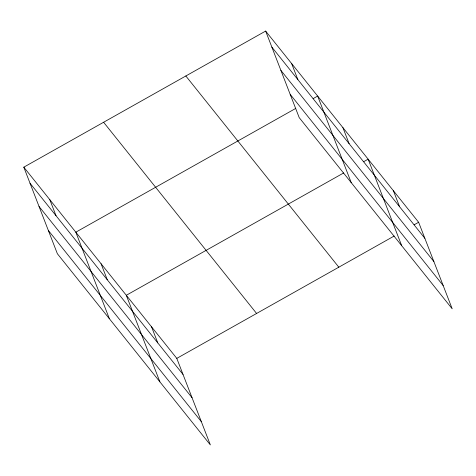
<?xml version="1.0" encoding="UTF-8"?>
<svg xmlns="http://www.w3.org/2000/svg" width="476" height="476" viewBox="0 0 476 476"><rect width="100%" height="100%" fill="white"/><g stroke="black" fill="none" stroke-linecap="round" stroke-linejoin="round"><path stroke-width="0.71" d="M23.8 167.177L176.792 358.38L210.362 444.935L57.37 253.732L23.8 167.177L265.638 31.065L418.63 222.268L452.2 308.823L299.208 117.62L265.638 31.065M295.774 108.391L75.815 232.187L109.385 318.742M313.148 98.609L317.653 96.075L351.228 182.629M343.684 172.937L126.301 295.287L159.876 381.835M363.634 161.709L368.144 159.174L401.714 245.723M176.792 358.38L394.17 236.036M414.126 224.803L418.63 222.268M271.861 47.112L424.854 238.315M280.888 70.377L433.88 261.58M290.187 94.349L443.174 285.552M185.83 75.981L338.823 267.185M103.607 122.261L256.6 313.464M30.024 183.224L183.016 374.428M39.05 206.489L192.036 397.698M48.344 230.461L201.336 421.665M393.384 190.721L399.608 206.768M342.898 127.622L349.122 143.669M291.645 63.57L297.869 79.617M151.546 326.833L157.77 342.881M101.061 263.74L107.284 279.781M49.807 199.682L56.031 215.729"/></g></svg>
